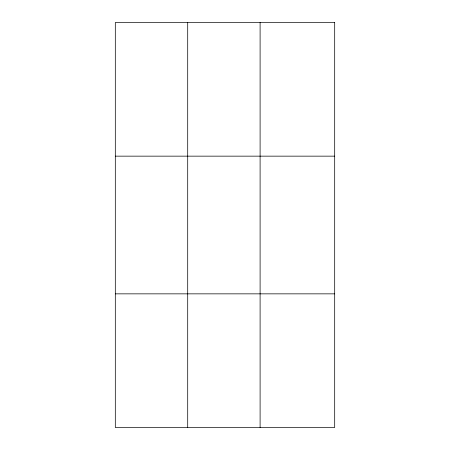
<?xml version="1.0" encoding="UTF-8"?>
<svg xmlns="http://www.w3.org/2000/svg" width="450" height="450" viewBox="0 0 450 450"><rect width="100%" height="100%" fill="white"/><g stroke="black" fill="none" stroke-linecap="round" stroke-linejoin="round"><path stroke-width="0.67" d="M187.706 22.5L187.706 427.5M260.1 22.5L260.1 427.5M115.312 156.15L334.688 156.15M115.312 293.85L334.688 293.85M334.688 22.5L334.688 427.5L115.312 427.5L115.312 22.5L334.688 22.5"/></g></svg>
